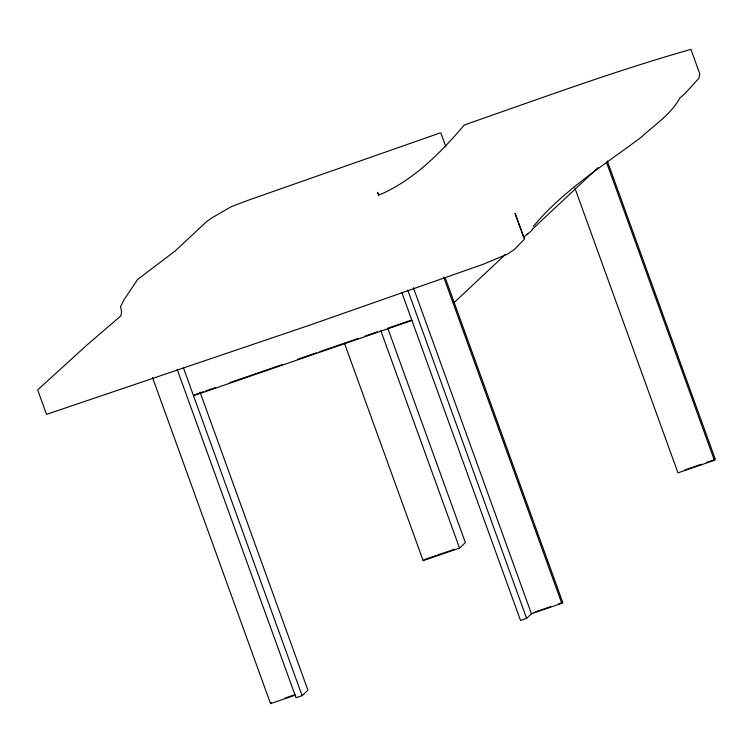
<?xml version="1.0" encoding="UTF-8"?>
<svg xmlns="http://www.w3.org/2000/svg" width="753" height="753" viewBox="0 0 753 753"><rect width="100%" height="100%" fill="white"/><g stroke="black" fill="none" stroke-linecap="round" stroke-linejoin="round"><path stroke-width="1.13" d="M533.482 226.267C563.508 190.142 603.934 165.265 641.114 137.291C654.47 124.913 670.895 114.494 679.771 98.135C686.943 92.318 692.431 84.91 698.888 78.387L699.791 73.841L690.934 49.359C614.363 71.102 539.543 98.794 464.375 124.951C441.531 151.664 416.503 177.35 384.322 192.712L379.211 194.858L377.451 192.25L378.608 195.441M194.49 394.807L193.521 395.72L411.938 320.486M454.181 302.49L505.574 254.316M523.561 237.449L527.844 233.439M532.126 229.42L598.089 167.599M152.501 377.517L270.553 703.641L271.522 702.737M344.432 343.17L423.148 560.627L424.118 559.714M177.171 369.412L296.033 697.749L302.094 695.659L307.93 690.2L200.044 392.162M423.148 560.627L459.556 548.09L465.382 542.621L387.861 328.477M401.773 292.399L520.521 620.434L526.592 618.345L531.449 613.789L561.785 603.341L562.755 602.428L445.183 277.641M574.878 188.062L677.973 472.856L714.381 460.318L715.35 459.405L607.295 160.916M532.202 230.145L526.818 234.682M195.601 394.421L203.357 391.748M205.578 390.986L215.556 387.55M229.976 382.59L282.083 364.64M297.604 359.294L316.458 352.799M319.78 351.66L358.588 338.295M365.243 335.998L377.432 331.8M387.409 328.364L410.696 320.345M425.2 559.338L454.454 549.266M685.014 469.853L701.269 464.262M706.681 462.389L714.268 459.782M284.766 698.172L294.696 694.755M534.075 612.311L550.622 606.607M558.34 603.953L562.755 602.428M270.553 703.641L295.477 695.066M606.494 162.281L714.381 460.318M523.9 237.807L515.033 213.325L524.502 239.078L514.327 249.525L507.729 254.006L483.332 264.228L309.417 325.258L46.517 414.395L37.65 389.903L87.621 344.413L120.913 315.846L121.6 311.61L120.527 306.791L123.812 300.099L137.714 279.363L175.12 251.05L206.83 221.401L212.177 217.683L231.312 206.633L249.563 199.752L439.968 132.98L440.882 132.97L445.889 146.807M443.724 277.217L561.785 603.341M413.388 287.665L531.449 613.789M407.731 290.009L526.592 618.345M380.83 330.633L459.556 548.09M183.356 367.633L302.094 695.659"/></g></svg>
